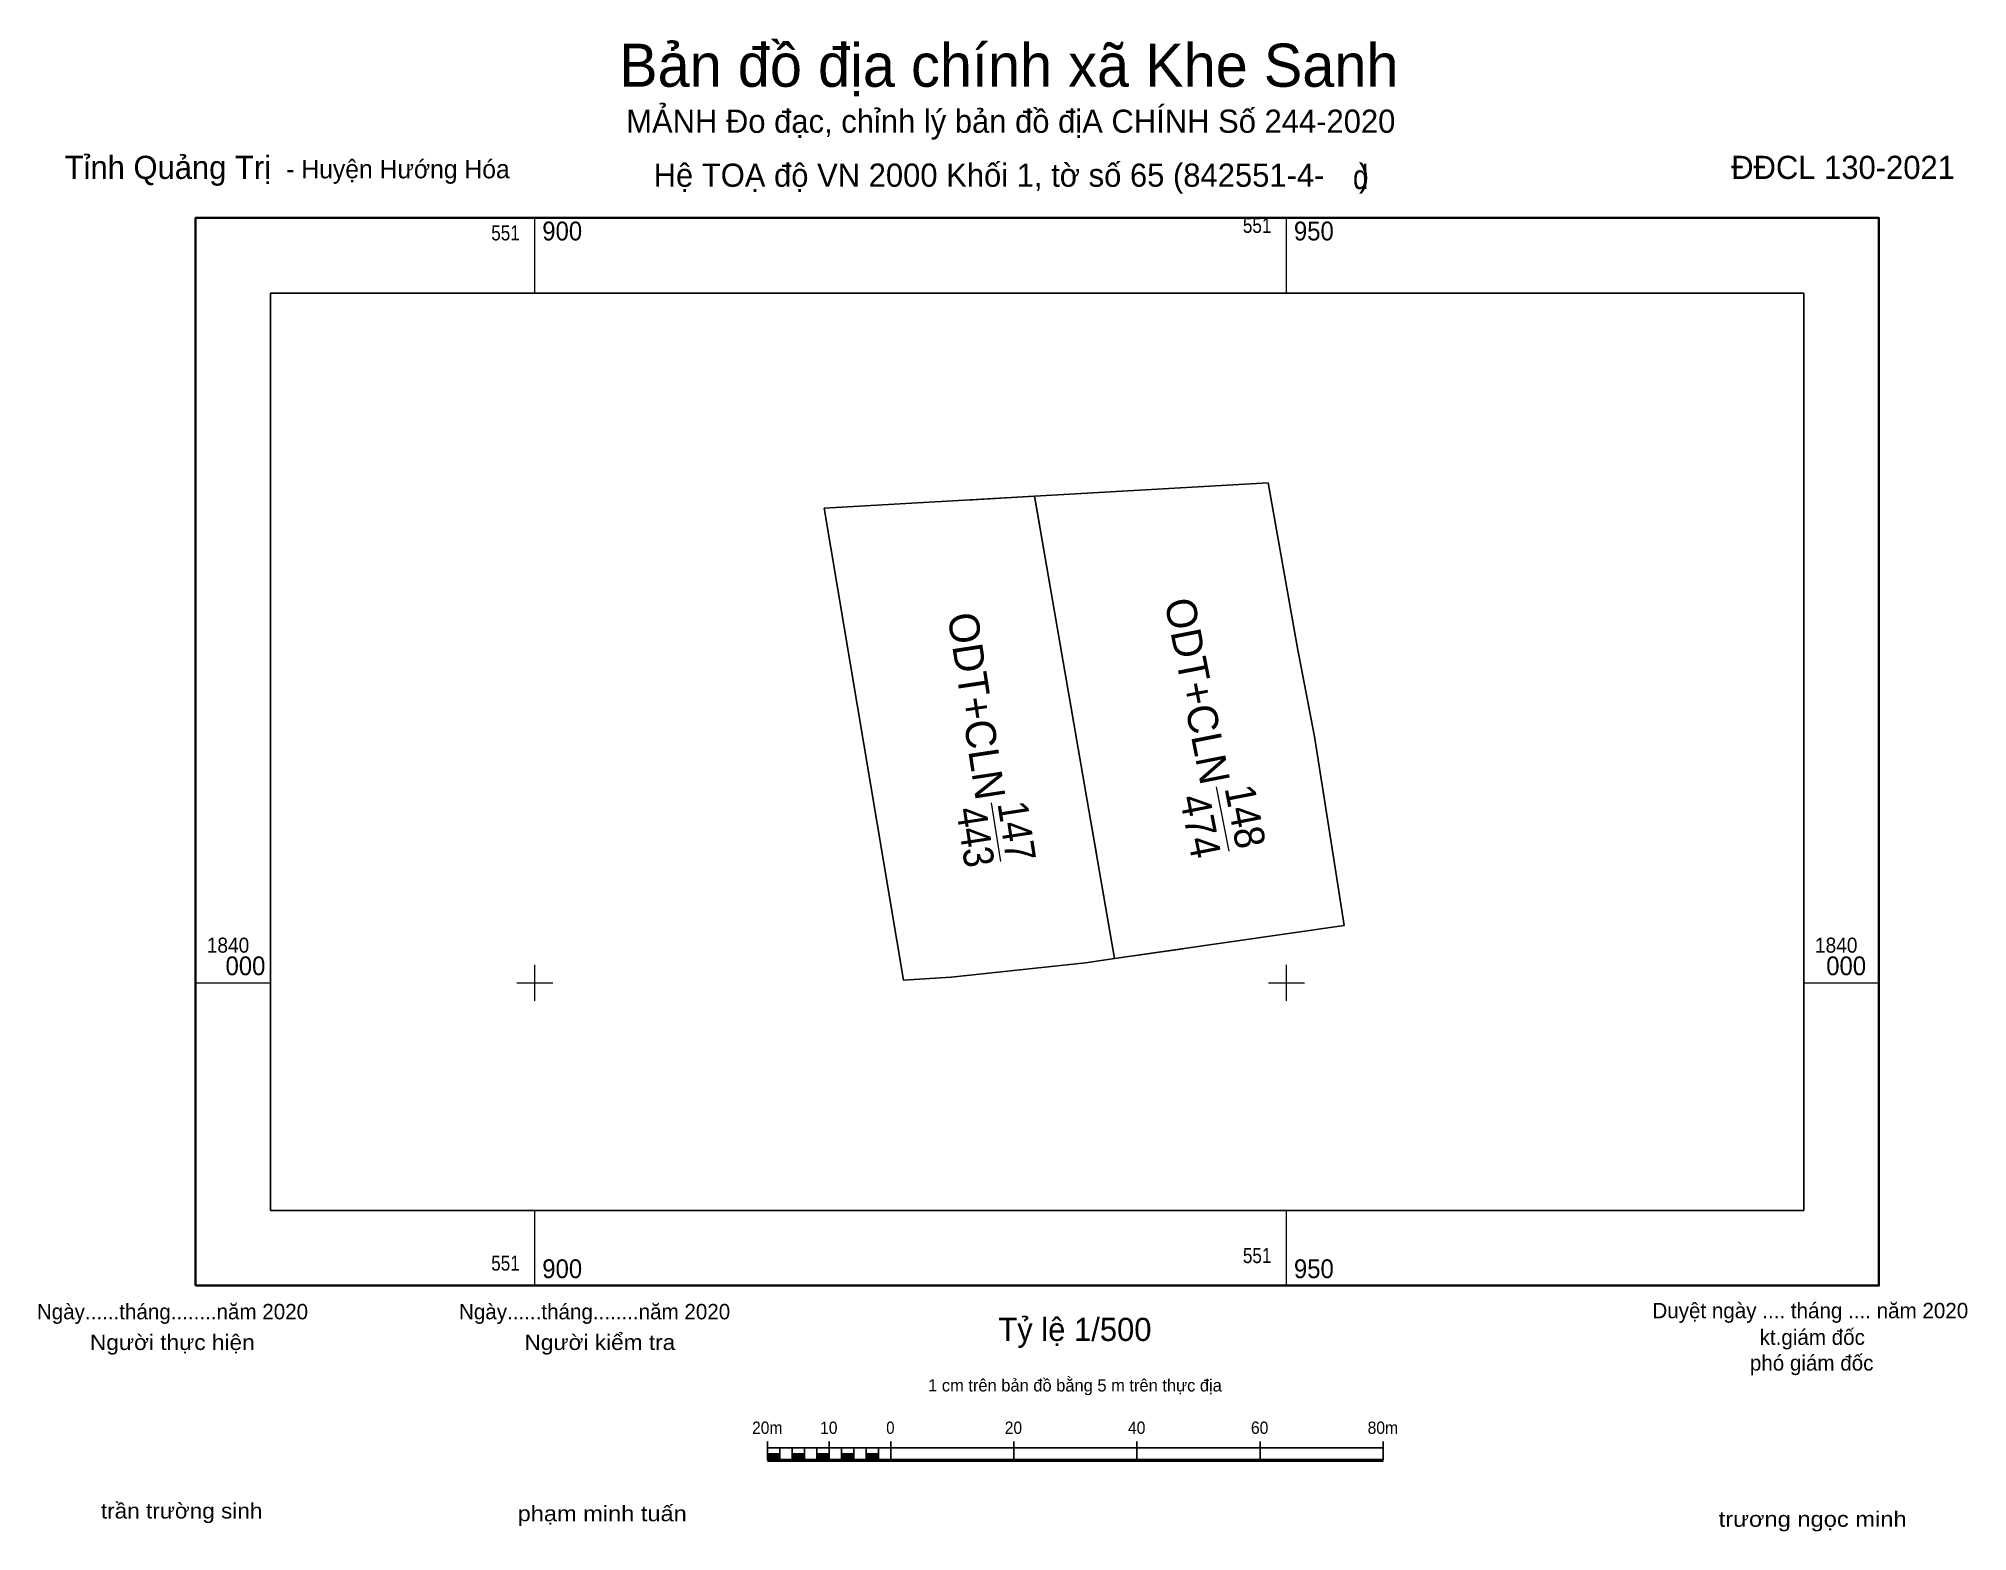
# Model space of a CAD drawing. Header units: metres. Extents: x 551867 to 551995, y 1839964 to 1840063.
import ezdxf
from ezdxf.enums import TextEntityAlignment as Align

# ---------------------------------------------------------------- set-up
doc = ezdxf.new("R2010")
doc.units = ezdxf.units.M
doc.header["$LTSCALE"] = 0.41
doc.linetypes.add('DOT_DASHED', pattern=[7.7, 5, -1.2, 0.3, -1.2])
for name, color, linetype, lineweight in [('10', 7, 'Continuous', 13), ('13', 7, 'Continuous', 13), ('2', 7, 'Continuous', 25), ('63', 7, 'Continuous', 13)]:
    doc.layers.add(name, color=color, linetype=linetype, lineweight=lineweight)
doc.layers.add('4', color=7, linetype='Continuous')

msp = doc.modelspace()

# ---------------------------------------------------------------- hatches: boundary and pattern name
at = {"layer": '2'}
for points in [[(551915.49, 1839968.25), (551916.31, 1839968.25), (551916.31, 1839968.66), (551915.49, 1839968.66)], [(551917.13, 1839968.25), (551917.95, 1839968.25), (551917.95, 1839968.66), (551917.13, 1839968.66)], [(551918.77, 1839968.25), (551919.59, 1839968.25), (551919.59, 1839968.66), (551918.77, 1839968.66)], [(551920.41, 1839968.25), (551921.22, 1839968.25), (551921.22, 1839968.66), (551920.41, 1839968.66)], [(551922.04, 1839968.25), (551922.86, 1839968.25), (551922.86, 1839968.66), (551922.04, 1839968.66)]]:
    msp.add_hatch(color=256, dxfattribs=at).paths.add_polyline_path(points)

# ---------------------------------------------------------------- linework, layer by layer
at = {"layer": '10'}
for p, q in [((551933.24, 1840032.37), (551937.86, 1840032.63)), ((551933.24, 1840032.37), (551937.86, 1840032.63)), ((551928.74, 1840032.11), (551933.24, 1840032.37)), ((551928.74, 1840032.11), (551933.24, 1840032.37)), ((551938.56, 1840001.61), (551943.1, 1840002.26)), ((551938.56, 1840001.61), (551943.1, 1840002.26))]:
    msp.add_line(p, q, dxfattribs=at)
at = {"layer": '10', "linetype": 'DOT_DASHED'}
msp.add_line((551933.24, 1840032.37), (551938.56, 1840001.61), dxfattribs=at)
msp.add_line((551933.24, 1840032.37), (551938.56, 1840001.61), dxfattribs=at)
at = {"layer": '10'}
for points in [[(551953.85, 1840003.8), (551953.13, 1840008.35), (551951.87, 1840016.37), (551950.73, 1840022.25), (551948.79, 1840033.26), (551933.24, 1840032.37), (551919.26, 1840031.57), (551924.53, 1840000.17), (551927.69, 1840000.38), (551936.64, 1840001.33), (551938.56, 1840001.61)], [(551953.85, 1840003.8), (551953.13, 1840008.35), (551951.87, 1840016.37), (551950.73, 1840022.25), (551948.79, 1840033.26), (551933.24, 1840032.37), (551919.26, 1840031.57), (551924.53, 1840000.17), (551927.69, 1840000.38), (551936.64, 1840001.33), (551938.56, 1840001.61)], [(551953.85, 1840003.8), (551938.56, 1840001.61), (551933.24, 1840032.37), (551948.79, 1840033.26), (551950.73, 1840022.25), (551951.87, 1840016.37), (551953.13, 1840008.35)], [(551953.85, 1840003.8), (551938.56, 1840001.61), (551933.24, 1840032.37), (551948.79, 1840033.26), (551950.73, 1840022.25), (551951.87, 1840016.37), (551953.13, 1840008.35)], [(551933.24, 1840032.37), (551938.56, 1840001.61), (551936.64, 1840001.33), (551927.69, 1840000.38), (551924.53, 1840000.17), (551919.26, 1840031.57)], [(551933.24, 1840032.37), (551938.56, 1840001.61), (551936.64, 1840001.33), (551927.69, 1840000.38), (551924.53, 1840000.17), (551919.26, 1840031.57)]]:
    msp.add_lwpolyline(points, close=True, dxfattribs=at)
msp.add_lwpolyline([(551934.06, 1840001.06), (551936.64, 1840001.33), (551938.56, 1840001.61)], dxfattribs=at)
msp.add_lwpolyline([(551934.06, 1840001.06), (551936.64, 1840001.33), (551938.56, 1840001.61)], dxfattribs=at)
at = {"layer": '13'}
for p, q in [((551945.33, 1840013.04), (551946.17, 1840008.76)), ((551930.37, 1840011.96), (551930.97, 1840008.06))]:
    msp.add_line(p, q, dxfattribs=at)
at = {"layer": '2'}
for p, q in [((551915.49, 1839968.25), (551915.49, 1839969.48)), ((551915.49, 1839969.07), (551956.44, 1839969.07)), ((551916.31, 1839968.25), (551916.31, 1839969.07)), ((551917.13, 1839968.25), (551917.13, 1839969.07)), ((551917.95, 1839968.25), (551917.95, 1839969.07)), ((551918.77, 1839968.25), (551918.77, 1839969.07)), ((551919.59, 1839968.25), (551919.59, 1839969.48)), ((551920.41, 1839968.25), (551920.41, 1839969.07)), ((551921.22, 1839968.25), (551921.22, 1839969.07)), ((551922.04, 1839968.25), (551922.04, 1839969.07)), ((551922.86, 1839968.25), (551922.86, 1839969.07)), ((551923.68, 1839968.25), (551923.68, 1839969.48)), ((551931.87, 1839968.25), (551931.87, 1839969.48)), ((551940.06, 1839968.25), (551940.06, 1839969.48)), ((551948.25, 1839968.25), (551948.25, 1839969.48)), ((551956.44, 1839968.25), (551956.44, 1839969.48))]:
    msp.add_line(p, q, dxfattribs=at)
at = {"layer": '2', "lineweight": 53}
msp.add_line((551915.49, 1839968.25), (551956.44, 1839968.25), dxfattribs=at)
at = {"layer": '2', "lineweight": 13}
for points in [[(551915.49, 1839968.25), (551916.31, 1839968.25), (551916.31, 1839968.66), (551915.49, 1839968.66)], [(551917.13, 1839968.25), (551917.95, 1839968.25), (551917.95, 1839968.66), (551917.13, 1839968.66)], [(551918.77, 1839968.25), (551919.59, 1839968.25), (551919.59, 1839968.66), (551918.77, 1839968.66)], [(551920.41, 1839968.25), (551921.22, 1839968.25), (551921.22, 1839968.66), (551920.41, 1839968.66)], [(551922.04, 1839968.25), (551922.86, 1839968.25), (551922.86, 1839968.66), (551922.04, 1839968.66)]]:
    msp.add_lwpolyline(points, close=True, dxfattribs=at)
at = {"layer": '63'}
for p, q in [((551900, 1840045.88), (551900, 1840050.88)), ((551950, 1840045.88), (551950, 1840050.88)), ((551900, 1839998.8), (551900, 1840001.2)), ((551950, 1839998.8), (551950, 1840001.2)), ((551877.43, 1840000), (551882.43, 1840000)), ((551898.8, 1840000), (551901.2, 1840000)), ((551948.8, 1840000), (551951.2, 1840000)), ((551984.41, 1840000), (551989.41, 1840000)), ((551900, 1839979.85), (551900, 1839984.85)), ((551950, 1839979.85), (551950, 1839984.85))]:
    msp.add_line(p, q, dxfattribs=at)
at = {"layer": '63', "lineweight": 40}
msp.add_lwpolyline([(551877.43, 1839979.85), (551877.43, 1840050.88), (551989.41, 1840050.88), (551989.41, 1839979.85)], close=True, dxfattribs=at)
at = {"layer": '63', "lineweight": 25}
msp.add_lwpolyline([(551882.43, 1839984.85), (551882.43, 1840045.88), (551984.41, 1840045.88), (551984.41, 1839984.85)], close=True, dxfattribs=at)
msp.add_lwpolyline([(551882.43, 1839984.85), (551882.43, 1840045.88), (551984.41, 1840045.88), (551984.41, 1839984.85)], close=True, dxfattribs=at)
msp.add_lwpolyline([(551882.43, 1839984.85), (551882.43, 1840045.88), (551984.41, 1840045.88), (551984.41, 1839984.85)], close=True, dxfattribs=at)

# ---------------------------------------------------------------- texts
at = {"layer": '13'}
for s, rotation, width, p in [('148', 281.135, 0.95, (551946.285, 1840010.873)), ('147', 278.684, 0.9, (551931.079, 1840009.936))]:
    msp.add_text(s, height=2, rotation=rotation, dxfattribs=dict(at, width=width)).set_placement(p, align=Align.CENTER)
at = {"layer": '2'}
for s, height, p in [('Bản đồ địa chính xã Khe Sanh', 2.87, (551931.535, 1840059.6)), ('MẢNH Đo đạc, chỉnh lý bản đồ địA CHÍNH Số 244-2020', 1.54, (551931.665, 1840056.54)), ('Hệ TOẠ độ VN 2000 Khối 1, tờ số 65 (842551-4-    )', 1.54, (551931.705, 1840052.95)), ('Ngày......tháng........năm 2020', 1.024, (551875.9, 1839977.61)), ('Ngày......tháng........năm 2020', 1.024, (551903.98, 1839977.61)), ('Duyệt ngày .... tháng .... năm 2020', 1.024, (551984.85, 1839977.68)), ('Tỷ lệ 1/500', 1.54, (551935.93, 1839976.17)), ('kt.giám đốc', 1.024, (551984.98, 1839975.91)), ('phó giám đốc', 1.024, (551984.94, 1839974.2)), ('1 cm trên bản đồ bằng 5 m trên thực địa', 0.8188, (551935.935, 1839972.81))]:
    msp.add_text(s, height=height, dxfattribs=at).set_placement(p, align=Align.CENTER)
for s, height, p in [('Tỉnh Quảng Trị ', 1.539, (551868.73, 1840053.47)), ('- Huyện Hướng Hóa', 1.228, (551883.47, 1840053.51))]:
    msp.add_text(s, height=height, dxfattribs=at).set_placement(p)
msp.add_text('ĐĐCL 130-2021', height=1.54, dxfattribs=at).set_placement((551994.47, 1840053.47), align=Align.RIGHT)
for rotation, p in [(281.135, (551944.306, 1840013.056)), (278.684, (551929.347, 1840012.052))]:
    msp.add_text('ODT+CLN', height=2, rotation=rotation, dxfattribs=at).set_placement(p, align=Align.RIGHT)
for s, height, width, p in [('Người thực hiện', 1.024, 1.1, (551875.89, 1839975.57)), ('Người kiểm tra', 1.024, 1.1, (551904.33, 1839975.57)), ('20m', 0.8188, 0.95, (551915.465, 1839969.99)), ('10', 0.8188, 0.95, (551919.56, 1839969.99)), ('0', 0.819, 0.9, (551923.655, 1839969.99)), ('20', 0.8188, 0.95, (551931.84, 1839969.99)), ('40', 0.8188, 0.95, (551940.04, 1839969.99)), ('60', 0.8188, 0.95, (551948.22, 1839969.99)), ('80m', 0.8188, 0.95, (551956.415, 1839969.99)), ('trần trường sinh', 1.02, 1.1, (551876.51, 1839964.36)), ('phạm minh tuấn', 1.02, 1.15, (551904.485, 1839964.18)), ('trương ngọc minh', 1.024, 1.15, (551985.005, 1839963.81))]:
    msp.add_text(s, height=height, dxfattribs=dict(at, width=width)).set_placement(p, align=Align.CENTER)
at = {"layer": '4'}
for s, rotation, width, p in [('474', 281.135, 0.95, (551943.301, 1840010.233)), ('443', 278.684, 0.9, (551928.327, 1840009.551))]:
    msp.add_text(s, height=2, rotation=rotation, dxfattribs=dict(at, width=width)).set_placement(p, align=Align.CENTER)
at = {"layer": '63'}
for s, height, width, p in [('d', 1.609, 0.85, (551954.43, 1840052.8)), ('900', 1.25, 0.95, (551900.5, 1840049.38)), ('950', 1.25, 0.95, (551950.5, 1840049.38)), ('1840', 1, 0.95, (551878.18, 1840002)), ('1840', 1, 0.95, (551878.18, 1840002)), ('1840', 1, 0.95, (551985.16, 1840002)), ('1840', 1, 0.95, (551985.16, 1840002)), ('000', 1.25, 0.95, (551879.43, 1840000.5)), ('000', 1.25, 0.95, (551985.91, 1840000.5)), ('900', 1.25, 0.95, (551900.5, 1839980.35)), ('950', 1.25, 0.95, (551950.5, 1839980.35))]:
    msp.add_text(s, height=height, dxfattribs=dict(at, width=width)).set_placement(p)
at = {"layer": '63', "width": 0.85}
for p in [(551949, 1840049.88), (551899, 1840049.38), (551899, 1839980.85), (551949, 1839981.35)]:
    msp.add_text('551', height=1, dxfattribs=at).set_placement(p, align=Align.RIGHT)

doc.saveas('drawing.dxf')
